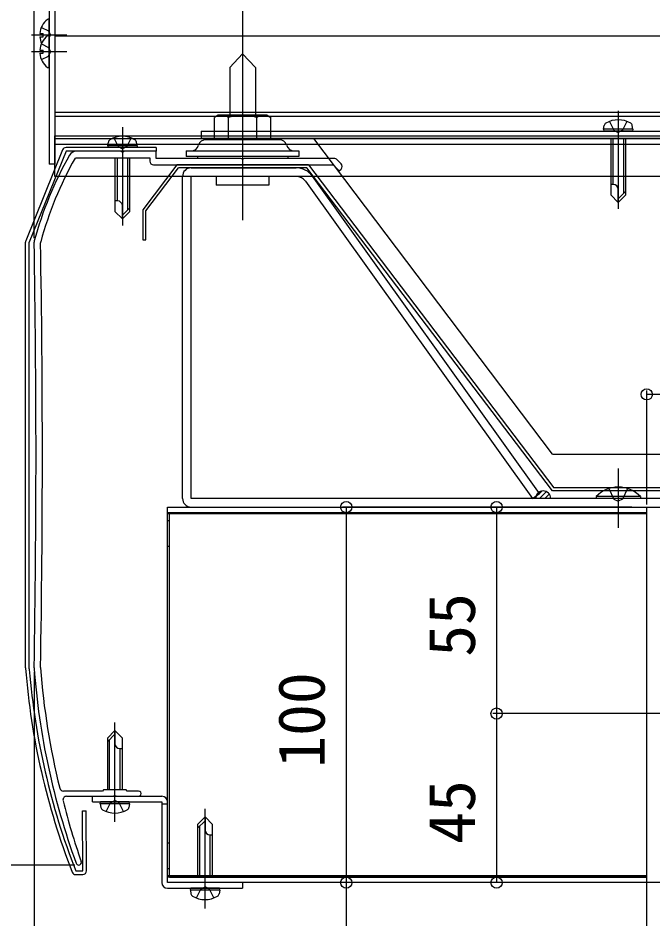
# Model space of a CAD drawing. Units: millimetres, scale not verified. Extents: x -875 to 875, y -1300 to 1294.
# Drawn here: x -683.3 to -514.2, y 271.4 to 511.3 of the extents above; entities that cross this region are included whole.
import ezdxf
from ezdxf.enums import TextEntityAlignment as Align

# ---------------------------------------------------------------- set-up
doc = ezdxf.new("R2010")
doc.units = ezdxf.units.MM
doc.header["$LTSCALE"] = 8
for name, color, linetype in [('0-3_YKK_11', 7, 'Continuous'), ('0-4_YKK_12', 2, 'Continuous'), ('0-5_YKK_13', 4, 'Continuous'), ('0-6_YKK_D', 6, 'Continuous')]:
    doc.layers.add(name, color=color, linetype=linetype)
doc.styles.add('ＭＳ ゴシック', font='')
doc.styles.get('ＭＳ ゴシック').set_extended_font_data('MS Gothic')

msp = doc.modelspace()

# ---------------------------------------------------------------- linework, layer by layer
at = {"layer": '0-3_YKK_11'}
for p, q in [((-597.293, 472.511), (-598.393, 473.611)), ((-667.129, 285.804), (-667.127, 285.804))]:
    msp.add_line(p, q, dxfattribs=at)
for points in [[(-599.1, 473.904), (-623.042, 473.904), (-623.225, 473.784), (-623.775, 473.784), (-623.958, 473.904), (-646.5, 473.904), (-646.5, 475.804), (-655.042, 475.804), (-655.225, 475.684), (-655.775, 475.684), (-655.958, 475.804), (-667.84, 475.804)], [(-668.101, 473.951), (-667.84, 474.104), (-648.2, 474.104), (-648.2, 473.204)], [(-647.2, 472.204), (-599.39, 472.204), (-597.788, 470.602), (-597.293, 471.097)], [(-651.2, 305.504), (-654.2, 305.504), (-654.5, 305.804), (-660.5, 305.804), (-660.8, 305.504), (-671.195, 305.504)], [(-670.334, 304.104), (-657.958, 304.104), (-657.775, 304.224), (-657.225, 304.224), (-657.042, 304.104), (-651.2, 304.104)]]:
    msp.add_lwpolyline(points, dxfattribs=at)
msp.add_lwpolyline([(-465.9, 381.104), (-465.9, 281.104), (-515.9, 281.104), (-515.9, 381.104)], close=True, dxfattribs=at)
for centre, radius, start, end in [((-667.84, 473.804), 2, 90, 150.58215), ((-582.476, 425.669), 100, 150.58215, 164.76778), ((-582.476, 425.669), 98.3, 150.58216, 164.62558), ((-647.2, 473.204), 1, 180.00001, 269.99999), ((-599.1, 472.904), 1, 45.00003, 90.00002), ((-598, 471.804), 1, 315.00001, 44.99999), ((-3899.925, 395.048), 3221.425, 358.9913, 1.00697), ((-677.998, 451.679), 1, 164.7677, 181.00687), ((-3899.978, 395.048), 3223.178, 358.99269, 1.00262), ((-676.294, 451.465), 1, 164.6256, 181.00262), ((-677.999, 338.32), 1, 178.99132, 184.16026), ((-488.5, 352.104), 191, 184.16023, 200.16254), ((-676.298, 338.367), 1, 178.99268, 184.18356), ((-488.5, 352.104), 189.3, 184.18353, 194.01446), ((-671.195, 306.504), 1, 194.01447, 270.00002), ((-651.2, 304.804), 0.7, 269.99999, 90.00001), ((-670.334, 303.104), 1, 90.00001, 194.06467), ((-496.701, 346.604), 179.999, 194.06465, 199.42192), ((-667.129, 286.514), 0.71, 200.16252, 270), ((-667.127, 286.514), 0.71, 269.99997, 19.4219)]:
    msp.add_arc(centre, radius, start, end, dxfattribs=at)
at = {"layer": '0-4_YKK_12'}
for p, q in [((-673.5, 548.946), (-673.5, 477.694)), ((-673.5, 506.554), (-303.95, 506.554)), ((-673.5, 486.194), (-303.95, 486.194)), ((-673.5, 485.194), (-303.95, 485.194)), ((-515.9, 379.604), (-643.5, 379.604)), ((-515.9, 379.304), (-643.5, 379.304)), ((-643, 282.604), (-643, 379.604)), ((-643, 379.604), (-515.9, 379.604)), ((-643, 377.404), (-643.5, 377.404)), ((-643, 370.604), (-643.5, 370.604)), ((-633.5, 274.262), (-633.5, 300.738)), ((-643, 291.604), (-643.5, 291.604)), ((-643, 284.804), (-643.5, 284.804)), ((-515.9, 282.904), (-643.5, 282.904)), ((-515.9, 282.604), (-643.5, 282.604)), ((-643, 282.604), (-515.9, 282.604)), ((-440.9, 281.104), (-515.9, 281.104)), ((-515.9, 222.904), (-515.9, 281.104))]:
    msp.add_line(p, q, dxfattribs=at)
for points in [[(-673.5, 479.194), (-634.5, 479.194), (-303.95, 479.194)], [(-673.5, 477.694), (-603.366, 477.694), (-303.95, 477.694)], [(-303.95, 281.104), (-643.5, 281.104), (-643.5, 381.104), (-303.95, 381.104)]]:
    msp.add_lwpolyline(points, dxfattribs=at)
at = {"layer": '0-5_YKK_13'}
for p, q in [((-675, 550.2), (-675, 472.39)), ((-623.5, 513.507), (-623.5, 457.47)), ((-677.077, 508.803), (-675.212, 507.873)), ((-675, 502.752), (-675, 510.704)), ((-670.329, 506.728), (-679.671, 506.728)), ((-677.483, 507.153), (-676.6, 507.153)), ((-675.212, 507.873), (-674.603, 506.728)), ((-675, 505.981), (-674.603, 506.728)), ((-675, 498.352), (-675, 506.303)), ((-677.077, 504.653), (-676.925, 504.729)), ((-677.077, 504.402), (-675.212, 503.472)), ((-670.329, 502.327), (-679.671, 502.327)), ((-677.483, 502.752), (-676.6, 502.752)), ((-675.212, 503.472), (-674.603, 502.327)), ((-623.5, 501.804), (-626.9, 498.158)), ((-623.5, 501.804), (-620.1, 498.158)), ((-626.9, 498.158), (-626.9, 485.404)), ((-620.1, 498.158), (-620.1, 485.404)), ((-630, 485.404), (-631.006, 484.823)), ((-631.006, 478.904), (-631.006, 484.823)), ((-617, 485.404), (-630, 485.404)), ((-627.253, 478.904), (-627.253, 484.823)), ((-619.747, 478.904), (-619.747, 484.823)), ((-617, 485.404), (-615.994, 484.823)), ((-615.994, 478.904), (-615.994, 484.823)), ((-523.5, 486.593), (-523.5, 460.482)), ((-655.5, 482.203), (-655.5, 456.092)), ((-527.412, 481.694), (-527.24, 482.669)), ((-525.8, 483.773), (-524.645, 481.457)), ((-521.2, 483.773), (-522.355, 481.457)), ((-519.588, 481.694), (-519.76, 482.669)), ((-673.5, 479.894), (-303.95, 479.894)), ((-634.5, 481.194), (-303.95, 481.194)), ((-634.5, 481.194), (-634.5, 479.194)), ((-519.588, 481.694), (-527.412, 481.694)), ((-527.412, 481.694), (-527.324, 481.194)), ((-519.676, 481.194), (-527.324, 481.194)), ((-524.645, 481.457), (-523.5, 480.848)), ((-522.355, 481.457), (-523.5, 480.848)), ((-519.588, 481.694), (-519.676, 481.194)), ((-659.412, 477.304), (-659.24, 478.279)), ((-657.8, 479.383), (-656.645, 477.067)), ((-655.5, 479.598), (-655.5, 473.01)), ((-653.2, 479.383), (-654.355, 477.067)), ((-651.588, 477.304), (-651.76, 478.279)), ((-303.95, 479.194), (-634.5, 479.194)), ((-613.7, 478.904), (-633.3, 478.904)), ((-615.994, 478.904), (-631.006, 478.904)), ((-541, 395.194), (-604.5, 479.194)), ((-525.5, 479.194), (-525.5, 464.194)), ((-524.9, 479.194), (-524.9, 466.994)), ((-522.1, 479.194), (-522.1, 464.594)), ((-521.5, 464.194), (-521.5, 479.194)), ((-671.427, 476.178), (-681.216, 451.95)), ((-670.5, 475.804), (-680.289, 451.576)), ((-646.5, 476.804), (-670.5, 476.804)), ((-646.5, 475.804), (-670.5, 475.804)), ((-651.588, 477.304), (-659.412, 477.304)), ((-659.412, 477.304), (-659.324, 476.804)), ((-651.676, 476.804), (-659.324, 476.804)), ((-656.645, 477.067), (-655.5, 476.458)), ((-654.355, 477.067), (-655.5, 476.458)), ((-651.588, 477.304), (-651.676, 476.804)), ((-646.5, 476.804), (-646.5, 475.804)), ((-638.5, 475.904), (-637.25, 475.904)), ((-638.5, 475.904), (-638.5, 474.404)), ((-637.25, 475.904), (-609.75, 475.904)), ((-609.75, 475.904), (-608.5, 475.904)), ((-608.5, 475.904), (-608.5, 474.404)), ((-657.5, 474.104), (-657.5, 459.804)), ((-656.9, 474.104), (-656.9, 462.604)), ((-654.1, 474.104), (-654.1, 460.204)), ((-653.5, 459.804), (-653.5, 474.104)), ((-608.5, 474.404), (-638.5, 474.404)), ((-635.5, 474.404), (-635.5, 473.904)), ((-611.5, 474.404), (-611.5, 473.904)), ((-641, 472.204), (-650.079, 460.264)), ((-649.279, 459.994), (-640.603, 471.404)), ((-606.397, 471.404), (-640.603, 471.404)), ((-637.2, 471.404), (-609.224, 471.404)), ((-541, 385.404), (-606.397, 471.404)), ((-606, 472.204), (-540.603, 386.204)), ((-639.5, 383.404), (-639.5, 469.104)), ((-609.224, 469.104), (-637.2, 469.104)), ((-637.2, 383.404), (-637.2, 469.104)), ((-630.5, 469.104), (-630.5, 466.804)), ((-544.459, 384.743), (-604.914, 469.189)), ((-524.833, 466.994), (-525.5, 466.994)), ((-523.5, 462.194), (-523.5, 465.661)), ((-525.5, 464.194), (-523.5, 462.194)), ((-521.5, 465.194), (-523.5, 463.194)), ((-521.5, 464.194), (-523.5, 462.194)), ((-656.833, 462.604), (-657.5, 462.604)), ((-655.5, 457.804), (-655.5, 461.271)), ((-653.5, 460.804), (-655.5, 458.804)), ((-657.5, 459.804), (-655.5, 457.804)), ((-653.5, 459.804), (-655.5, 457.804)), ((-681.289, 338.289), (-681.289, 451.576)), ((-680.289, 337.995), (-680.289, 451.576)), ((-523.5, 391.404), (-523.5, 375.604)), ((-506.397, 386.204), (-540.603, 386.204)), ((-545.464, 383.781), (-543.877, 385.368)), ((-544.427, 383.404), (-542.627, 385.204)), ((-543.013, 383.404), (-541.863, 384.553)), ((-506, 385.404), (-541, 385.404)), ((-517.6, 383.913), (-517.6, 383.404)), ((-505.042, 383.404), (-637.2, 383.404)), ((-541.599, 383.404), (-541.502, 383.5)), ((-517.6, 383.404), (-529.4, 383.404)), ((-637.2, 381.104), (-505.042, 381.104)), ((-659.5, 319.604), (-657.5, 321.604)), ((-657.5, 297.262), (-657.5, 323.738)), ((-655.5, 319.604), (-657.5, 321.604)), ((-657.5, 321.604), (-657.5, 318.137)), ((-659.5, 318.604), (-657.5, 320.604)), ((-659.5, 319.604), (-659.5, 305.904)), ((-658.9, 305.904), (-658.9, 319.204)), ((-655.5, 305.904), (-655.5, 319.604)), ((-656.167, 316.804), (-655.5, 316.804)), ((-656.1, 305.904), (-656.1, 316.804)), ((-663.5, 304.104), (-645, 304.104)), ((-663.5, 302.604), (-663.5, 304.104)), ((-663.5, 304.104), (-645, 304.104)), ((-663.5, 302.604), (-663.5, 304.104)), ((-663.5, 302.604), (-645, 302.604)), ((-663.5, 302.604), (-645, 302.604)), ((-653.676, 302.604), (-661.324, 302.604)), ((-659.8, 300.024), (-658.645, 302.341)), ((-658.645, 302.341), (-657.5, 302.95)), ((-656.355, 302.341), (-657.5, 302.95)), ((-655.2, 300.024), (-656.355, 302.341)), ((-653.588, 302.104), (-653.676, 302.604)), ((-645, 302.604), (-645, 281.104)), ((-645, 302.604), (-645, 281.104)), ((-643.5, 281.104), (-643.5, 302.604)), ((-643.5, 281.104), (-643.5, 302.604)), ((-666.143, 300.255), (-665.143, 300.26)), ((-665.056, 284.26), (-665.143, 300.26)), ((-661.412, 302.104), (-661.24, 301.129)), ((-653.588, 302.104), (-653.76, 301.129)), ((-645, 302.104), (-643.5, 302.104)), ((-645, 302.104), (-643.5, 302.104)), ((-633.5, 274.262), (-633.5, 300.738)), ((-635.5, 296.604), (-633.5, 298.604)), ((-635.5, 296.604), (-633.5, 298.604)), ((-635.5, 295.604), (-633.5, 297.604)), ((-635.5, 295.604), (-633.5, 297.604)), ((-631.5, 296.604), (-633.5, 298.604)), ((-633.5, 298.604), (-633.5, 295.137)), ((-631.5, 296.604), (-633.5, 298.604)), ((-633.5, 298.604), (-633.5, 295.137)), ((-635.5, 296.604), (-635.5, 282.904)), ((-635.5, 296.604), (-635.5, 282.904)), ((-634.9, 282.904), (-634.9, 296.204)), ((-634.9, 282.904), (-634.9, 296.204)), ((-631.5, 282.904), (-631.5, 296.604)), ((-631.5, 282.904), (-631.5, 296.604)), ((-632.167, 293.804), (-631.5, 293.804)), ((-632.167, 293.804), (-631.5, 293.804)), ((-632.1, 282.904), (-632.1, 293.804)), ((-632.1, 282.904), (-632.1, 293.804)), ((-667.917, 283.245), (-666.051, 283.255)), ((-633.5, 275.404), (-633.5, 284.816)), ((-623.5, 281.104), (-643.5, 281.104)), ((-623.5, 281.104), (-643.5, 281.104)), ((-623.5, 281.104), (-623.5, 279.604)), ((-623.5, 281.104), (-623.5, 279.604)), ((-643.5, 279.604), (-623.5, 279.604)), ((-643.5, 279.604), (-623.5, 279.604)), ((-637.412, 279.104), (-637.24, 278.129)), ((-637.412, 279.104), (-637.24, 278.129)), ((-629.676, 279.604), (-637.324, 279.604)), ((-629.676, 279.604), (-637.324, 279.604)), ((-635.8, 277.024), (-634.645, 279.341)), ((-635.8, 277.024), (-634.645, 279.341)), ((-634.645, 279.341), (-633.5, 279.95)), ((-634.645, 279.341), (-633.5, 279.95)), ((-632.355, 279.341), (-633.5, 279.95)), ((-632.355, 279.341), (-633.5, 279.95)), ((-631.2, 277.024), (-632.355, 279.341)), ((-631.2, 277.024), (-632.355, 279.341)), ((-629.588, 279.104), (-629.76, 278.129)), ((-629.588, 279.104), (-629.76, 278.129)), ((-629.588, 279.104), (-629.676, 279.604)), ((-629.588, 279.104), (-629.676, 279.604))]:
    msp.add_line(p, q, dxfattribs=at)
for points in [[(-675, 550.2), (-673.5, 550.2), (-673.5, 472.39), (-675, 472.39)], [(-677.483, 506.303), (-676.6, 506.303), (-676.6, 507.153)], [(-677.483, 501.902), (-676.6, 501.902), (-676.6, 502.752)], [(-677.077, 500.252), (-675.212, 501.182), (-674.603, 502.327)], [(-303.95, 469.094), (-673.5, 469.094), (-673.5, 479.894)], [(-541, 395.194), (-506, 395.194), (-442.5, 479.194)], [(-641, 472.204), (-606, 472.204), (-641, 472.204)], [(-616.5, 469.104), (-616.5, 466.804), (-630.5, 466.804)], [(-606.785, 467.85), (-546.329, 383.404), (-544.459, 384.743)], [(-650.079, 460.264), (-650.079, 452.264), (-649.279, 452.264), (-649.279, 459.994)], [(-517.6, 383.913), (-529.4, 383.913), (-529.4, 383.404)], [(-526, 386.015), (-524.645, 383.237), (-523.5, 382.628)], [(-521, 386.015), (-522.355, 383.237), (-523.5, 382.628)], [(-653.588, 302.104), (-661.412, 302.104), (-661.324, 302.604)], [(-667.923, 284.245), (-666.056, 284.255), (-666.143, 300.255)], [(-629.588, 279.104), (-637.412, 279.104), (-637.324, 279.604)], [(-629.588, 279.104), (-637.412, 279.104), (-637.324, 279.604)]]:
    msp.add_lwpolyline(points, dxfattribs=at)
for centre, radius, start, end in [((-672.2, 506.728), 5.3, 127.71409, 175.40059), ((-675.274, 510.704), 0.274, 0, 127.71409), ((-672.2, 502.327), 5.3, 127.71409, 175.40059), ((-672.2, 506.728), 5.3, 184.59941, 204.5289), ((-675.274, 506.303), 0.274, 0, 127.71409), ((-672.2, 502.327), 5.3, 184.59941, 232.28591), ((-675.274, 498.352), 0.274, 232.28591, 0), ((-629.129, 482.081), 3.323, 55.61575, 124.38425), ((-623.5, 472.984), 12.419, 72.41205, 107.58795), ((-617.871, 482.081), 3.323, 55.61575, 124.38425), ((-526.354, 482.512), 0.9, 120.63591, 170), ((-523.5, 477.694), 6.5, 59.36409, 120.63591), ((-520.646, 482.512), 0.9, 10, 59.36409), ((-655.5, 473.304), 6.5, 59.36409, 120.63591), ((-658.354, 478.122), 0.9, 120.63591, 170), ((-652.646, 478.122), 0.9, 10, 59.36409), ((-637.25, 478.004), 2.1, 270, 344.4373), ((-633.3, 476.904), 2, 90, 164.4373), ((-613.7, 476.904), 2, 15.5627, 90), ((-609.75, 478.004), 2.1, 195.5627, 270), ((-670.5, 475.804), 1, 90, 158), ((-637.2, 469.104), 2.3, 90, 180), ((-609.224, 466.104), 5.3, 35.59922, 90), ((-609.224, 466.104), 3, 35.59922, 90), ((-524.833, 465.661), 1.333, 0, 90), ((-656.833, 461.271), 1.333, 0, 90), ((-680.289, 451.576), 1, 158, 180), ((-523.5, 378.171), 8.232, 44.2189, 135.7811), ((-543.5, 383.404), 2, 0, 180), ((-637.2, 383.404), 2.3, 180, 270), ((-679.289, 338.289), 2, 180, 184.47681), ((-491.997, 352.953), 189.865, 184.47681, 201.31484), ((-678.289, 337.995), 2, 180, 184.66034), ((-491.045, 353.259), 189.865, 184.66034, 201.31484), ((-656.167, 318.137), 1.333, 180, 270), ((-645, 302.604), 1.5, 0, 90), ((-645, 302.604), 1.5, 0, 90), ((-660.354, 301.286), 0.9, 190, 239.36409), ((-657.5, 306.104), 6.5, 239.36409, 300.63591), ((-654.646, 301.286), 0.9, 300.63591, 350), ((-632.167, 295.137), 1.333, 180, 270), ((-632.167, 295.137), 1.333, 180, 270), ((-667.923, 284.245), 1, 197.81167, 270.31098), ((-666.056, 284.255), 1, 270.31098, 0.31098), ((-643.5, 281.104), 1.5, 180, 270), ((-643.5, 281.104), 1.5, 180, 270), ((-636.354, 278.286), 0.9, 190, 239.36409), ((-636.354, 278.286), 0.9, 190, 239.36409), ((-633.5, 283.104), 6.5, 239.36409, 300.63591), ((-633.5, 283.104), 6.5, 239.36409, 300.63591), ((-630.646, 278.286), 0.9, 300.63591, 350), ((-630.646, 278.286), 0.9, 300.63591, 350)]:
    msp.add_arc(centre, radius, start, end, dxfattribs=at)
at = {"layer": '0-6_YKK_D'}
for p, q in [((-678.997, 452.662), (-678.997, 631.2)), ((-678.997, 452.662), (-678.997, 591.2)), ((-515.9, 381.804), (-515.9, 412.104)), ((-465.9, 411.104), (-515.9, 411.104)), ((-519.9, 381.104), (-596.9, 381.104)), ((-595.9, 381.104), (-595.9, 281.104)), ((-519.9, 381.104), (-556.9, 381.104)), ((-555.9, 381.104), (-555.9, 326.104)), ((-678.997, 337.248), (-678.997, -437.554)), ((-481.9, 326.104), (-556.9, 326.104)), ((-481.9, 326.104), (-556.9, 326.104)), ((-555.9, 326.104), (-555.9, 281.104)), ((-668.127, 285.804), (-722.289, 285.804)), ((-519.9, 281.104), (-596.9, 281.104)), ((-495.807, 281.104), (-596.9, 281.104)), ((-519.9, 281.104), (-556.9, 281.104))]:
    msp.add_line(p, q, dxfattribs=at)
msp.add_lwpolyline([(-595.9, 281.104), (-595.9, 254.604), (-595.9, 205.002)], dxfattribs=at)
for centre in [(-515.9, 411.104), (-595.9, 381.104), (-555.9, 381.104), (-555.9, 326.104), (-555.9, 326.104), (-595.9, 281.104), (-595.9, 281.104), (-555.9, 281.104)]:
    msp.add_circle(centre, 1.5, dxfattribs=at)

# ---------------------------------------------------------------- texts
at = {"layer": '0-6_YKK_D', "style": 'ＭＳ ゴシック'}
for s, p in [('55', (-557.9, 341.24)), ('100', (-597.9, 311.689)), ('45', (-557.9, 291.433))]:
    msp.add_text(s, height=12.46, rotation=90, dxfattribs=at).set_placement(p, align=Align.BOTTOM_LEFT)

doc.saveas('drawing.dxf')
